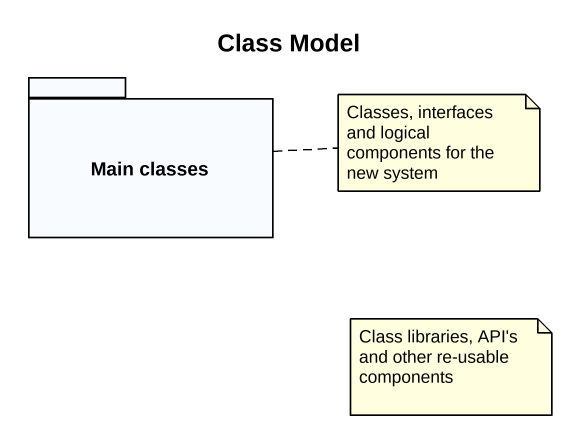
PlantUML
@startuml
title Class Model
package "Main classes" as Main_classes {
}
note right of Main_classes : Classes, interfaces and logical components for the new system
note as N2
  Class libraries, API's and other re-usable components
end note
@enduml
